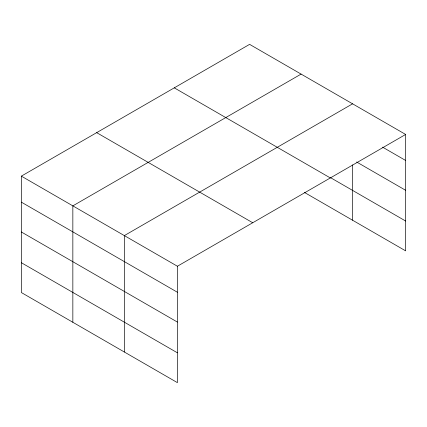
<?xml version="1.0" encoding="UTF-8"?>
<svg xmlns="http://www.w3.org/2000/svg" width="427" height="427" viewBox="0 0 427 427"><rect width="100%" height="100%" fill="white"/><g stroke="black" fill="none" stroke-linecap="round" stroke-linejoin="round"><path stroke-width="0.64" d="M405.65 134.457L249.598 44.36L21.35 176.137L21.35 292.543L177.402 382.64L177.402 266.234L405.65 134.457L405.65 250.862L304.526 192.481M301.094 74.095L72.846 205.867L72.846 322.273M352.59 103.825L124.348 235.603L124.348 352.008M382.581 147.15L405.65 160.467M356.63 161.993L405.65 190.298M330.274 177.515L405.65 221.031M174.275 87.845L330.327 177.942M96.673 132.653L252.725 222.75M21.35 176.137L177.402 266.234M21.35 202.147L177.402 292.244M21.35 231.978L177.402 322.075M21.35 262.712L177.402 352.809M352.59 164.897L352.59 220.231"/></g></svg>
